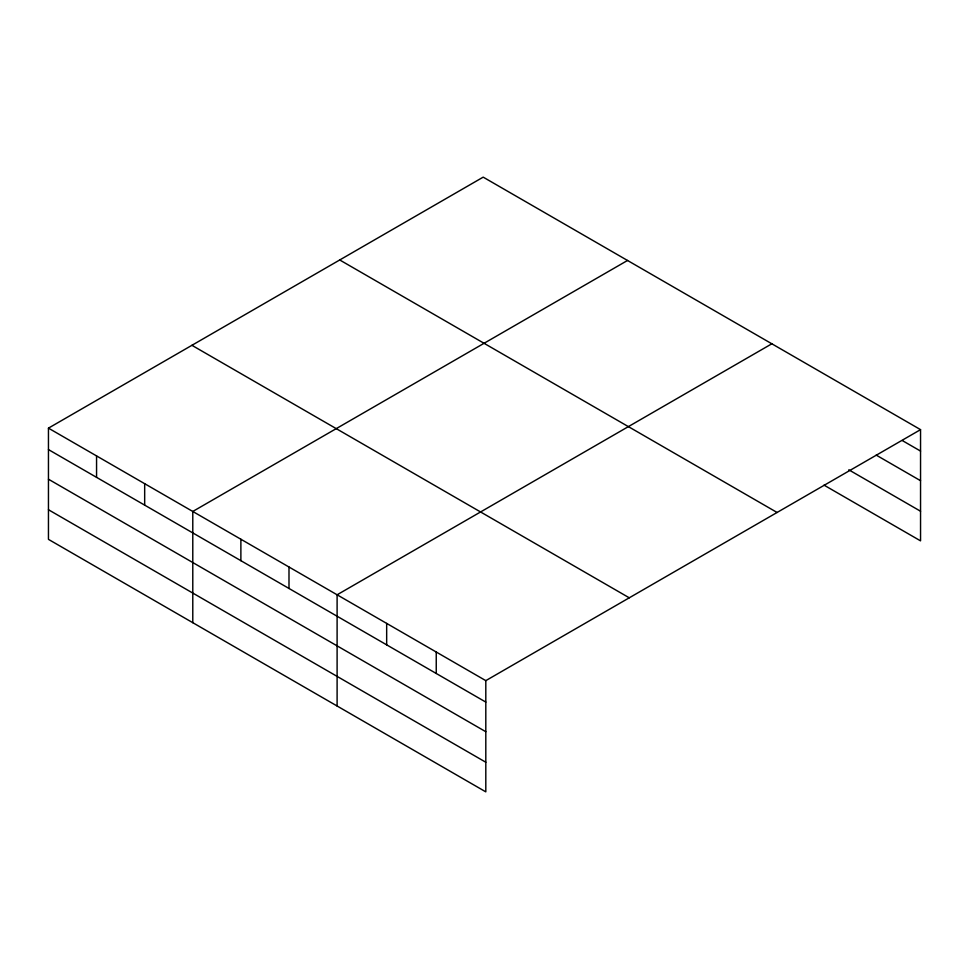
<?xml version="1.0" encoding="UTF-8"?>
<svg xmlns="http://www.w3.org/2000/svg" width="969" height="969" viewBox="0 0 969 969"><rect width="100%" height="100%" fill="white"/><g stroke="black" fill="none" stroke-linecap="round" stroke-linejoin="round"><path stroke-width="1.45" d="M485.808 731.716L485.808 680.638L48.45 428.141L48.45 539.358L485.808 791.855L485.808 731.716L48.45 479.207M48.45 428.141L483.192 177.145L920.55 429.642L920.55 540.859L824.025 485.13M627.524 260.467L192.783 511.462L192.783 622.679M771.845 343.789L337.103 594.796L337.103 706.013M485.808 680.638L920.55 429.642M902.284 440.544L920.55 451.082M876.206 455.103L920.55 480.709M848.808 469.82L920.55 511.232M339.731 259.971L777.09 512.48M191.91 345.303L629.269 597.812M48.45 449.58L485.808 702.089M48.45 509.73L485.808 762.24M436.244 652.028L436.244 673.467M386.667 623.406L386.667 644.845M288.992 567.01L288.992 588.462M240.881 539.236L240.881 560.688M144.672 483.688L144.672 505.128M96.561 455.914L96.561 477.354"/></g></svg>
